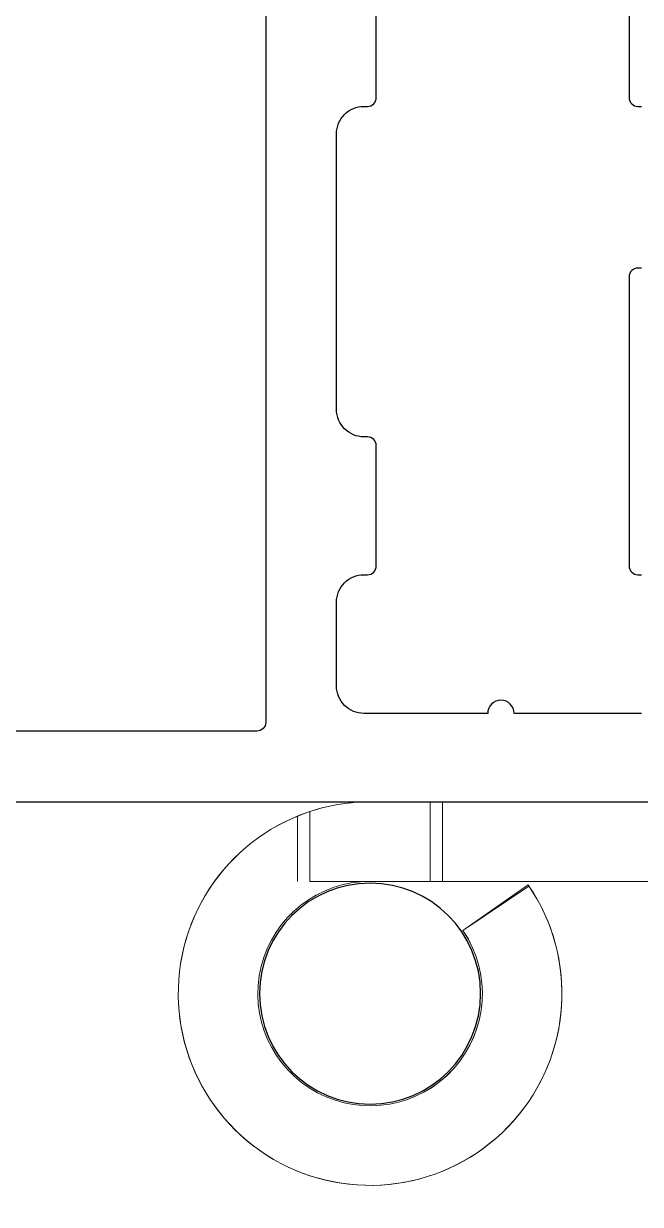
# Model space of a CAD drawing. Extents: x -138 to 168, y -127 to 72.
# Drawn here: x 3.467 to 4.164, y 53.823 to 55.159 of the extents above; entities that cross this region are included whole.
import ezdxf

# ---------------------------------------------------------------- set-up
doc = ezdxf.new("R2010")
doc.units = 0
doc.header["$MEASUREMENT"] = 0
doc.linetypes.add('HIDDEN', pattern=[0.375, 0.25, -0.125])
doc.layers.get('0').update_dxf_attribs({"linetype": 'CONTINUOUS'})
doc.layers.add('FRAME', color=1, linetype='CONTINUOUS')

# ---------------------------------------------------------------- blocks, each defined once
blk = doc.blocks.new('05P19-BLOCK-OG')
for points in [[(-0.4035, 1.413), (-2.0735, 1.413, -0.414214), (-2.0835, 1.423), (-2.0835, 1.852), (-1.7605, 1.852, 0.414214), (-1.7505, 1.862), (-1.7505, 1.922, 0.414214), (-1.7605, 1.932), (-2.1535, 1.932, 0.414214), (-2.1635, 1.922), (-2.1635, 0.697, 0.414214)], [(-1.5595, 0.988), (-1.5595, 0.992, 0.414214), (-1.5695, 1.002), (-1.8965, 1.002, 0.414214), (-1.9065, 0.992), (-1.9065, 0.988, -0.414214)], [(-2.0635, 0.988), (-2.0635, 1.132, 1), (-2.0635, 1.162), (-2.0635, 1.302, -0.414214), (-2.0325, 1.333), (-1.9375, 1.333, -0.414214), (-1.9065, 1.302), (-1.9065, 1.302), (-1.9065, 1.298, 0.414214), (-1.8965, 1.288), (-1.7605, 1.288, 0.414214), (-1.7505, 1.298), (-1.7505, 1.302), (-1.7505, 1.302, -0.414214), (-1.7195, 1.333), (-1.4075, 1.333, -0.414214), (-1.3765, 1.302), (-1.3765, 1.302), (-1.3765, 1.298, 0.414214), (-1.3665, 1.288), (-1.1555, 1.288, 0.414214)], [(-1.2305, 1.002), (-1.3665, 1.002, 0.414214), (-1.3765, 0.992), (-1.3765, 0.988, -0.414214)]]:
    blk.add_lwpolyline(points, format="xyb")
blk = doc.blocks.new('189-001_250-T')
at = {"color": 7, "linetype": 'Continuous', "lineweight": 15}
for p, q in [((-0.217, 0), (-0.217, 0.68)), ((-0.127, 0.68), (-0.127, 0)), ((-0.0714, 0.105), (-0.1217, 0.1796))]:
    blk.add_line(p, q, dxfattribs=at)
for radius, end in [(0.217, 124.12), (0.127, 124.2051)]:
    blk.add_arc((0, 0), radius, 180, end, dxfattribs=at)
blk = doc.blocks.new('189-002')
at = {"color": 7, "linetype": 'Continuous', "lineweight": 15}
for p, q in [((-0.4705, 0.217), (0, 0.217)), ((0, 0.127), (-0.4705, 0.127)), ((-0.1787, 0.1231), (-0.105, 0.0714))]:
    blk.add_line(p, q, dxfattribs=at)
at = {"color": 7, "linetype": 'HIDDEN', "lineweight": 0}
for p, q in [((-0.082, 0.217), (-0.082, 0.127)), ((-0.068, 0.127), (-0.068, 0.217)), ((0.068, 0.2062), (0.068, 0.127)), ((0.082, 0.2009), (0.082, 0.127)), ((0, 0.127), (0.068, 0.127))]:
    blk.add_line(p, q, dxfattribs=at)
at = {"color": 7, "linetype": 'Continuous', "lineweight": 15}
for radius, start in [(0.217, 145.4498), (0.127, 145.7685)]:
    blk.add_arc((0, 0), radius, start, 90, dxfattribs=at)
blk = doc.blocks.new('183-003')
blk.add_circle((0, 0), 0.125)
blk = doc.blocks.new('250-T_SS_Butt_Hinge')
for name in ['189-002', '183-003']:
    blk.add_blockref(name, (0, 0))
at = {"xscale": -1, "rotation": 90}
blk.add_blockref('189-001_250-T', (0, 0), dxfattribs=at)

msp = doc.modelspace()

# ---------------------------------------------------------------- block references
at = {"xscale": -1}
msp.add_blockref('250-T_SS_Butt_Hinge', (3.8585, 54.0614), dxfattribs=at)
at = {"layer": 'FRAME', "rotation": 90}
msp.add_blockref('05P19-BLOCK-OG', (5.1535, 56.4419), dxfattribs=at)

doc.saveas('drawing.dxf')
